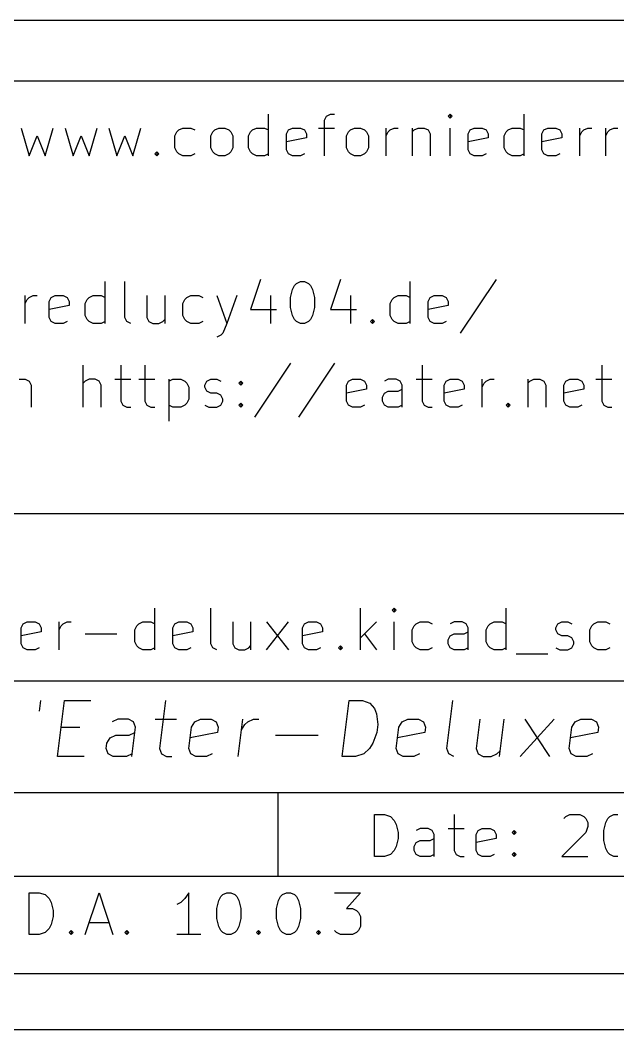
# Model space of a CAD drawing. Header units: millimetres. Extents: x 10 to 287, y -200 to -10.
# Drawn here: x 187.78 to 209.17, y -200.01 to -163.83 of the extents above; entities that cross this region are included whole.
import ezdxf

# ---------------------------------------------------------------- set-up
doc = ezdxf.new("R2010")
doc.units = ezdxf.units.MM
doc.layers.add('LIGHTBLUE', color=172, linetype='CONTINUOUS')
doc.layers.add('RED', color=14, linetype='CONTINUOUS')

msp = doc.modelspace()

# ---------------------------------------------------------------- linework, layer by layer
at = {"layer": 'LIGHTBLUE', "linetype": 'CONTINUOUS'}
msp.add_line((185.42, -163.83), (281.94, -163.83), dxfattribs=at)
at = {"layer": 'RED', "linetype": 'CONTINUOUS'}
for p, q in [((177.0022, -166.0072), (285.0022, -166.0072)), ((196.6719, -168.6933), (196.6719, -167.1933)), ((198.6718, -167.4076), (198.7432, -167.2647)), ((198.6718, -168.6933), (198.6718, -167.4076)), ((198.7432, -167.2647), (198.8861, -167.1933)), ((198.8861, -167.1933), (199.0289, -167.1933)), ((203.1717, -167.1933), (203.1003, -167.2647)), ((203.1003, -167.2647), (203.1717, -167.3361)), ((203.2431, -167.2647), (203.1717, -167.1933)), ((203.1717, -167.1933), (203.1717, -167.3361)), ((203.1717, -167.3361), (203.2431, -167.2647)), ((205.8146, -168.6933), (205.8146, -167.1933)), ((187.8148, -167.6933), (188.1006, -168.6933)), ((188.672, -168.6933), (188.9577, -167.6933)), ((189.3862, -167.6933), (189.672, -168.6933)), ((190.2434, -168.6933), (190.5291, -167.6933)), ((190.9576, -167.6933), (191.2434, -168.6933)), ((191.8148, -168.6933), (192.1005, -167.6933)), ((193.3148, -167.979), (193.3862, -167.8361)), ((193.3862, -167.8361), (193.4576, -167.7647)), ((193.4576, -167.7647), (193.6005, -167.6933)), ((193.6005, -167.6933), (193.8862, -167.6933)), ((193.8862, -167.6933), (194.0291, -167.7647)), ((194.6005, -167.979), (194.6719, -167.8361)), ((194.6719, -167.8361), (194.7433, -167.7647)), ((194.7433, -167.7647), (194.8862, -167.6933)), ((194.8862, -167.6933), (195.1005, -167.6933)), ((195.1005, -167.6933), (195.2433, -167.7647)), ((195.2433, -167.7647), (195.3148, -167.8361)), ((195.3148, -167.8361), (195.3862, -167.979)), ((195.9576, -167.979), (196.029, -167.8361)), ((196.029, -167.8361), (196.1004, -167.7647)), ((196.1004, -167.7647), (196.2433, -167.6933)), ((196.2433, -167.6933), (196.529, -167.6933)), ((196.529, -167.6933), (196.6719, -167.7647)), ((197.3147, -167.9076), (197.3861, -167.7647)), ((197.3861, -167.7647), (197.529, -167.6933)), ((197.529, -167.6933), (197.8147, -167.6933)), ((197.8147, -167.6933), (197.9575, -167.7647)), ((197.9575, -167.7647), (198.029, -167.9076)), ((198.4575, -167.6933), (199.0289, -167.6933)), ((199.4575, -167.979), (199.5289, -167.8361)), ((199.5289, -167.8361), (199.6003, -167.7647)), ((199.6003, -167.7647), (199.7432, -167.6933)), ((199.7432, -167.6933), (199.9575, -167.6933)), ((199.9575, -167.6933), (200.1003, -167.7647)), ((200.1003, -167.7647), (200.1718, -167.8361)), ((200.1718, -167.8361), (200.2432, -167.979)), ((200.886, -168.6933), (200.886, -167.6933)), ((200.886, -167.979), (200.9574, -167.8361)), ((200.9574, -167.8361), (201.0289, -167.7647)), ((201.0289, -167.7647), (201.1717, -167.6933)), ((201.1717, -167.6933), (201.3146, -167.6933)), ((201.8146, -167.6933), (201.8146, -168.6933)), ((201.8146, -167.8361), (201.886, -167.7647)), ((201.886, -167.7647), (202.0289, -167.6933)), ((202.0289, -167.6933), (202.2432, -167.6933)), ((202.2432, -167.6933), (202.386, -167.7647)), ((202.386, -167.7647), (202.4575, -167.9076)), ((203.1717, -168.6933), (203.1717, -167.6933)), ((203.8146, -167.9076), (203.886, -167.7647)), ((203.886, -167.7647), (204.0289, -167.6933)), ((204.0289, -167.6933), (204.3146, -167.6933)), ((204.3146, -167.6933), (204.4574, -167.7647)), ((204.4574, -167.7647), (204.5289, -167.9076)), ((205.1003, -167.979), (205.1717, -167.8361)), ((205.1717, -167.8361), (205.2431, -167.7647)), ((205.2431, -167.7647), (205.386, -167.6933)), ((205.386, -167.6933), (205.6717, -167.6933)), ((205.6717, -167.6933), (205.8146, -167.7647)), ((206.4574, -167.9076), (206.5288, -167.7647)), ((206.5288, -167.7647), (206.6717, -167.6933)), ((206.6717, -167.6933), (206.9574, -167.6933)), ((206.9574, -167.6933), (207.1002, -167.7647)), ((207.1002, -167.7647), (207.1717, -167.9076)), ((207.8145, -168.6933), (207.8145, -167.6933)), ((207.8145, -167.979), (207.8859, -167.8361)), ((207.8859, -167.8361), (207.9574, -167.7647)), ((207.9574, -167.7647), (208.1002, -167.6933)), ((208.1002, -167.6933), (208.2431, -167.6933)), ((208.7431, -168.6933), (208.7431, -167.6933)), ((208.7431, -167.979), (208.8145, -167.8361)), ((208.8145, -167.8361), (208.886, -167.7647)), ((208.886, -167.7647), (209.0288, -167.6933)), ((209.0288, -167.6933), (209.1717, -167.6933)), ((188.1006, -168.6933), (188.3863, -167.979)), ((188.3863, -167.979), (188.672, -168.6933)), ((189.672, -168.6933), (189.9577, -167.979)), ((189.9577, -167.979), (190.2434, -168.6933)), ((191.2434, -168.6933), (191.5291, -167.979)), ((191.5291, -167.979), (191.8148, -168.6933)), ((193.3148, -168.4076), (193.3148, -167.979)), ((194.6005, -168.4076), (194.6005, -167.979)), ((195.3862, -167.979), (195.3862, -168.4076)), ((195.9576, -168.4076), (195.9576, -167.979)), ((197.3147, -168.479), (197.3147, -167.9076)), ((198.029, -168.0504), (197.3147, -168.1933)), ((198.029, -167.9076), (198.029, -168.0504)), ((199.4575, -168.4076), (199.4575, -167.979)), ((200.2432, -167.979), (200.2432, -168.4076)), ((202.4575, -167.9076), (202.4575, -168.6933)), ((203.8146, -168.479), (203.8146, -167.9076)), ((204.5289, -168.0504), (203.8146, -168.1933)), ((204.5289, -167.9076), (204.5289, -168.0504)), ((205.1003, -168.4076), (205.1003, -167.979)), ((206.4574, -168.479), (206.4574, -167.9076)), ((207.1717, -168.0504), (206.4574, -168.1933)), ((207.1717, -167.9076), (207.1717, -168.0504)), ((192.6005, -168.6219), (192.6719, -168.5504)), ((192.6719, -168.5504), (192.7433, -168.6219)), ((192.6719, -168.5504), (192.6719, -168.6933)), ((193.3862, -168.5504), (193.3148, -168.4076)), ((193.4576, -168.6219), (193.3862, -168.5504)), ((194.6719, -168.5504), (194.6005, -168.4076)), ((194.7433, -168.6219), (194.6719, -168.5504)), ((195.3148, -168.5504), (195.2433, -168.6219)), ((195.3862, -168.4076), (195.3148, -168.5504)), ((196.029, -168.5504), (195.9576, -168.4076)), ((196.1004, -168.6219), (196.029, -168.5504)), ((197.3861, -168.6219), (197.3147, -168.479)), ((199.5289, -168.5504), (199.4575, -168.4076)), ((199.6003, -168.6219), (199.5289, -168.5504)), ((200.1718, -168.5504), (200.1003, -168.6219)), ((200.2432, -168.4076), (200.1718, -168.5504)), ((203.886, -168.6219), (203.8146, -168.479)), ((205.1717, -168.5504), (205.1003, -168.4076)), ((205.2431, -168.6219), (205.1717, -168.5504)), ((206.5288, -168.6219), (206.4574, -168.479)), ((192.6719, -168.6933), (192.6005, -168.6219)), ((192.7433, -168.6219), (192.6719, -168.6933)), ((193.6005, -168.6933), (193.4576, -168.6219)), ((193.8862, -168.6933), (193.6005, -168.6933)), ((194.0291, -168.6219), (193.8862, -168.6933)), ((194.8862, -168.6933), (194.7433, -168.6219)), ((195.1005, -168.6933), (194.8862, -168.6933)), ((195.2433, -168.6219), (195.1005, -168.6933)), ((196.2433, -168.6933), (196.1004, -168.6219)), ((196.529, -168.6933), (196.2433, -168.6933)), ((196.6719, -168.6219), (196.529, -168.6933)), ((197.529, -168.6933), (197.3861, -168.6219)), ((197.8147, -168.6933), (197.529, -168.6933)), ((197.9575, -168.6219), (197.8147, -168.6933)), ((199.7432, -168.6933), (199.6003, -168.6219)), ((199.9575, -168.6933), (199.7432, -168.6933)), ((200.1003, -168.6219), (199.9575, -168.6933)), ((204.0289, -168.6933), (203.886, -168.6219)), ((204.3146, -168.6933), (204.0289, -168.6933)), ((204.4574, -168.6219), (204.3146, -168.6933)), ((205.386, -168.6933), (205.2431, -168.6219)), ((205.6717, -168.6933), (205.386, -168.6933)), ((205.8146, -168.6219), (205.6717, -168.6933)), ((206.6717, -168.6933), (206.5288, -168.6219)), ((206.9574, -168.6933), (206.6717, -168.6933)), ((207.1002, -168.6219), (206.9574, -168.6933)), ((190.8149, -174.6933), (190.8149, -173.1933)), ((191.5291, -174.479), (191.5291, -173.1933)), ((196.3862, -173.1219), (196.0291, -174.1933)), ((197.6005, -173.3361), (197.672, -173.2647)), ((197.672, -173.2647), (197.8148, -173.1933)), ((197.8148, -173.1933), (197.9577, -173.1933)), ((197.9577, -173.1933), (198.1005, -173.2647)), ((198.1005, -173.2647), (198.172, -173.3361)), ((199.2434, -173.1219), (198.8863, -174.1933)), ((201.7435, -174.6933), (201.7435, -173.1933)), ((204.8148, -173.1219), (203.5291, -175.0504)), ((197.4577, -173.7647), (197.5291, -173.479)), ((197.5291, -173.479), (197.6005, -173.3361)), ((198.172, -173.3361), (198.2434, -173.479)), ((198.2434, -173.479), (198.3148, -173.7647)), ((187.9577, -174.6933), (187.9577, -173.6933)), ((187.9577, -173.979), (188.0291, -173.8361)), ((188.0291, -173.8361), (188.1006, -173.7647)), ((188.1006, -173.7647), (188.2434, -173.6933)), ((188.2434, -173.6933), (188.3863, -173.6933)), ((188.8149, -173.9076), (188.8863, -173.7647)), ((188.8149, -174.479), (188.8149, -173.9076)), ((188.8863, -173.7647), (189.0292, -173.6933)), ((189.0292, -173.6933), (189.3149, -173.6933)), ((189.3149, -173.6933), (189.4577, -173.7647)), ((189.4577, -173.7647), (189.5292, -173.9076)), ((189.5292, -173.9076), (189.5292, -174.0504)), ((190.1006, -173.979), (190.172, -173.8361)), ((190.1006, -174.4076), (190.1006, -173.979)), ((190.172, -173.8361), (190.2434, -173.7647)), ((190.2434, -173.7647), (190.3863, -173.6933)), ((190.3863, -173.6933), (190.672, -173.6933)), ((190.672, -173.6933), (190.8149, -173.7647)), ((192.3148, -173.6933), (192.3148, -174.479)), ((192.9577, -173.6933), (192.9577, -174.6933)), ((193.6005, -173.979), (193.6719, -173.8361)), ((193.6005, -174.4076), (193.6005, -173.979)), ((193.6719, -173.8361), (193.7433, -173.7647)), ((193.7433, -173.7647), (193.8862, -173.6933)), ((193.8862, -173.6933), (194.1719, -173.6933)), ((194.1719, -173.6933), (194.3148, -173.7647)), ((194.8147, -173.6933), (195.1719, -174.6933)), ((195.529, -173.6933), (195.1719, -174.6933)), ((196.7434, -173.6933), (196.7434, -174.6933)), ((197.4577, -174.1219), (197.4577, -173.7647)), ((198.3148, -173.7647), (198.3148, -174.1219)), ((199.6006, -173.6933), (199.6006, -174.6933)), ((201.0292, -173.979), (201.1006, -173.8361)), ((201.0292, -174.4076), (201.0292, -173.979)), ((201.1006, -173.8361), (201.172, -173.7647)), ((201.172, -173.7647), (201.3149, -173.6933)), ((201.3149, -173.6933), (201.6006, -173.6933)), ((201.6006, -173.6933), (201.7435, -173.7647)), ((202.3863, -173.9076), (202.4577, -173.7647)), ((202.3863, -174.479), (202.3863, -173.9076)), ((202.4577, -173.7647), (202.6006, -173.6933)), ((202.6006, -173.6933), (202.8863, -173.6933)), ((202.8863, -173.6933), (203.0291, -173.7647)), ((203.0291, -173.7647), (203.1006, -173.9076)), ((203.1006, -173.9076), (203.1006, -174.0504)), ((189.5292, -174.0504), (188.8149, -174.1933)), ((196.0291, -174.1933), (196.9576, -174.1933)), ((197.5291, -174.4076), (197.4577, -174.1219)), ((198.3148, -174.1219), (198.2434, -174.4076)), ((198.8863, -174.1933), (199.8148, -174.1933)), ((203.1006, -174.0504), (202.3863, -174.1933)), ((188.8863, -174.6219), (188.8149, -174.479)), ((189.0292, -174.6933), (188.8863, -174.6219)), ((189.3149, -174.6933), (189.0292, -174.6933)), ((189.4577, -174.6219), (189.3149, -174.6933)), ((190.172, -174.5504), (190.1006, -174.4076)), ((190.2434, -174.6219), (190.172, -174.5504)), ((190.3863, -174.6933), (190.2434, -174.6219)), ((190.672, -174.6933), (190.3863, -174.6933)), ((190.8149, -174.6219), (190.672, -174.6933)), ((191.6005, -174.6219), (191.5291, -174.479)), ((191.7434, -174.6933), (191.6005, -174.6219)), ((192.3148, -174.479), (192.3862, -174.6219)), ((192.3862, -174.6219), (192.5291, -174.6933)), ((192.5291, -174.6933), (192.7434, -174.6933)), ((192.7434, -174.6933), (192.8862, -174.6219)), ((192.8862, -174.6219), (192.9577, -174.5504)), ((193.6719, -174.5504), (193.6005, -174.4076)), ((193.7433, -174.6219), (193.6719, -174.5504)), ((193.8862, -174.6933), (193.7433, -174.6219)), ((194.1719, -174.6933), (193.8862, -174.6933)), ((194.3148, -174.6219), (194.1719, -174.6933)), ((195.1719, -174.6933), (195.029, -175.0504)), ((197.6005, -174.5504), (197.5291, -174.4076)), ((197.672, -174.6219), (197.6005, -174.5504)), ((197.8148, -174.6933), (197.672, -174.6219)), ((197.9577, -174.6933), (197.8148, -174.6933)), ((198.1005, -174.6219), (197.9577, -174.6933)), ((198.172, -174.5504), (198.1005, -174.6219)), ((198.2434, -174.4076), (198.172, -174.5504)), ((200.3149, -174.6219), (200.3863, -174.5504)), ((200.3863, -174.6933), (200.3149, -174.6219)), ((200.3863, -174.5504), (200.4577, -174.6219)), ((200.3863, -174.5504), (200.3863, -174.6933)), ((200.4577, -174.6219), (200.3863, -174.6933)), ((201.1006, -174.5504), (201.0292, -174.4076)), ((201.172, -174.6219), (201.1006, -174.5504)), ((201.3149, -174.6933), (201.172, -174.6219)), ((201.6006, -174.6933), (201.3149, -174.6933)), ((201.7435, -174.6219), (201.6006, -174.6933)), ((202.4577, -174.6219), (202.3863, -174.479)), ((202.6006, -174.6933), (202.4577, -174.6219)), ((202.8863, -174.6933), (202.6006, -174.6933)), ((203.0291, -174.6219), (202.8863, -174.6933)), ((195.029, -175.0504), (194.9576, -175.1219)), ((194.9576, -175.1219), (194.8147, -175.1933)), ((197.4576, -176.1219), (196.1719, -178.0504)), ((199.029, -176.1219), (197.7433, -178.0504)), ((190.0292, -177.6933), (190.0292, -176.1933)), ((191.3863, -176.1933), (191.3863, -177.479)), ((192.2434, -176.1933), (192.2434, -177.479)), ((202.1718, -176.1933), (202.1718, -177.479)), ((208.6003, -176.1933), (208.6003, -177.479)), ((187.7435, -176.6933), (187.9578, -176.6933)), ((187.9578, -176.6933), (188.1006, -176.7647)), ((188.1006, -176.7647), (188.1721, -176.9076)), ((190.1006, -176.7647), (190.0292, -176.8361)), ((190.2435, -176.6933), (190.1006, -176.7647)), ((190.4578, -176.6933), (190.2435, -176.6933)), ((190.6006, -176.7647), (190.4578, -176.6933)), ((190.6721, -176.9076), (190.6006, -176.7647)), ((191.172, -176.6933), (191.7434, -176.6933)), ((192.0291, -176.6933), (192.6005, -176.6933)), ((193.1005, -176.6933), (193.1005, -178.1933)), ((193.1005, -176.7647), (193.2434, -176.6933)), ((193.2434, -176.6933), (193.5291, -176.6933)), ((193.5291, -176.6933), (193.6719, -176.7647)), ((193.6719, -176.7647), (193.7434, -176.8361)), ((193.7434, -176.8361), (193.8148, -176.979)), ((194.3862, -176.9076), (194.4576, -176.7647)), ((194.4576, -176.7647), (194.6005, -176.6933)), ((194.6005, -176.6933), (194.8147, -176.6933)), ((194.8147, -176.6933), (194.9576, -176.7647)), ((195.6005, -176.8361), (195.6719, -176.7647)), ((195.6719, -176.9076), (195.6005, -176.8361)), ((195.6719, -176.7647), (195.7433, -176.8361)), ((195.6719, -176.7647), (195.6719, -176.9076)), ((195.7433, -176.8361), (195.6719, -176.9076)), ((199.4576, -176.9076), (199.529, -176.7647)), ((199.529, -176.7647), (199.6719, -176.6933)), ((199.6719, -176.6933), (199.9576, -176.6933)), ((199.9576, -176.6933), (200.1004, -176.7647)), ((200.1004, -176.7647), (200.1719, -176.9076)), ((200.9576, -176.6933), (200.8147, -176.7647)), ((201.2433, -176.6933), (200.9576, -176.6933)), ((201.3861, -176.7647), (201.2433, -176.6933)), ((201.4576, -176.9076), (201.3861, -176.7647)), ((201.9575, -176.6933), (202.5289, -176.6933)), ((202.9575, -176.9076), (203.0289, -176.7647)), ((203.0289, -176.7647), (203.1718, -176.6933)), ((203.1718, -176.6933), (203.4575, -176.6933)), ((203.4575, -176.6933), (203.6003, -176.7647)), ((203.6003, -176.7647), (203.6718, -176.9076)), ((204.3146, -177.6933), (204.3146, -176.6933)), ((204.3146, -176.979), (204.386, -176.8361)), ((204.386, -176.8361), (204.4575, -176.7647)), ((204.4575, -176.7647), (204.6003, -176.6933)), ((204.6003, -176.6933), (204.7432, -176.6933)), ((205.9575, -176.6933), (205.9575, -177.6933)), ((205.9575, -176.8361), (206.0289, -176.7647)), ((206.0289, -176.7647), (206.1718, -176.6933)), ((206.1718, -176.6933), (206.3861, -176.6933)), ((206.3861, -176.6933), (206.5289, -176.7647)), ((206.5289, -176.7647), (206.6004, -176.9076)), ((207.2432, -176.9076), (207.3146, -176.7647)), ((207.3146, -176.7647), (207.4575, -176.6933)), ((207.4575, -176.6933), (207.7432, -176.6933)), ((207.7432, -176.6933), (207.886, -176.7647)), ((207.886, -176.7647), (207.9575, -176.9076)), ((208.386, -176.6933), (208.9574, -176.6933)), ((188.1721, -176.9076), (188.1721, -177.6933)), ((190.6721, -177.6933), (190.6721, -176.9076)), ((193.8148, -176.979), (193.8148, -177.4076)), ((194.3862, -176.979), (194.3862, -176.9076)), ((194.4576, -177.1219), (194.3862, -176.979)), ((194.6005, -177.1933), (194.4576, -177.1219)), ((194.8147, -177.1933), (194.6005, -177.1933)), ((194.9576, -177.2647), (194.8147, -177.1933)), ((195.029, -177.4076), (194.9576, -177.2647)), ((199.4576, -177.479), (199.4576, -176.9076)), ((200.1719, -177.0504), (199.4576, -177.1933)), ((200.1719, -176.9076), (200.1719, -177.0504)), ((200.7433, -177.3361), (200.8147, -177.1933)), ((200.8147, -177.1933), (200.9576, -177.1219)), ((200.9576, -177.1219), (201.3147, -177.1219)), ((201.3147, -177.1219), (201.4576, -177.0504)), ((201.4576, -177.6933), (201.4576, -176.9076)), ((202.9575, -177.479), (202.9575, -176.9076)), ((203.6718, -177.0504), (202.9575, -177.1933)), ((203.6718, -176.9076), (203.6718, -177.0504)), ((206.6004, -176.9076), (206.6004, -177.6933)), ((207.2432, -177.479), (207.2432, -176.9076)), ((207.9575, -177.0504), (207.2432, -177.1933)), ((207.9575, -176.9076), (207.9575, -177.0504)), ((191.3863, -177.479), (191.4577, -177.6219)), ((191.4577, -177.6219), (191.6006, -177.6933)), ((192.2434, -177.479), (192.3148, -177.6219)), ((192.3148, -177.6219), (192.4577, -177.6933)), ((193.2434, -177.6933), (193.1005, -177.6219)), ((193.6719, -177.6219), (193.5291, -177.6933)), ((193.7434, -177.5504), (193.6719, -177.6219)), ((193.8148, -177.4076), (193.7434, -177.5504)), ((194.3862, -177.6219), (194.529, -177.6933)), ((194.8147, -177.6933), (194.9576, -177.6219)), ((194.9576, -177.6219), (195.029, -177.479)), ((195.029, -177.479), (195.029, -177.4076)), ((195.6005, -177.6219), (195.6719, -177.5504)), ((195.6719, -177.6933), (195.6005, -177.6219)), ((195.6719, -177.5504), (195.7433, -177.6219)), ((195.6719, -177.5504), (195.6719, -177.6933)), ((195.7433, -177.6219), (195.6719, -177.6933)), ((199.529, -177.6219), (199.4576, -177.479)), ((199.6719, -177.6933), (199.529, -177.6219)), ((200.1004, -177.6219), (199.9576, -177.6933)), ((200.7433, -177.479), (200.7433, -177.3361)), ((200.8147, -177.6219), (200.7433, -177.479)), ((200.9576, -177.6933), (200.8147, -177.6219)), ((201.4576, -177.6219), (201.3147, -177.6933)), ((202.1718, -177.479), (202.2432, -177.6219)), ((202.2432, -177.6219), (202.3861, -177.6933)), ((203.0289, -177.6219), (202.9575, -177.479)), ((203.1718, -177.6933), (203.0289, -177.6219)), ((203.6003, -177.6219), (203.4575, -177.6933)), ((205.1718, -177.6219), (205.2432, -177.5504)), ((205.2432, -177.6933), (205.1718, -177.6219)), ((205.2432, -177.5504), (205.3146, -177.6219)), ((205.2432, -177.5504), (205.2432, -177.6933)), ((205.3146, -177.6219), (205.2432, -177.6933)), ((207.3146, -177.6219), (207.2432, -177.479)), ((207.4575, -177.6933), (207.3146, -177.6219)), ((207.886, -177.6219), (207.7432, -177.6933)), ((208.6003, -177.479), (208.6717, -177.6219)), ((208.6717, -177.6219), (208.8146, -177.6933)), ((191.6006, -177.6933), (191.7434, -177.6933)), ((192.4577, -177.6933), (192.6005, -177.6933)), ((193.5291, -177.6933), (193.2434, -177.6933)), ((194.529, -177.6933), (194.8147, -177.6933)), ((199.9576, -177.6933), (199.6719, -177.6933)), ((201.3147, -177.6933), (200.9576, -177.6933)), ((202.3861, -177.6933), (202.5289, -177.6933)), ((203.4575, -177.6933), (203.1718, -177.6933)), ((207.7432, -177.6933), (207.4575, -177.6933)), ((208.8146, -177.6933), (208.9574, -177.6933)), ((177.0022, -181.5072), (285.0022, -181.5072)), ((192.6007, -186.3933), (192.6007, -184.8933)), ((194.6006, -186.179), (194.6006, -184.8933)), ((199.9577, -186.3933), (199.9577, -184.8933)), ((201.172, -184.8933), (201.1006, -184.9647)), ((201.1006, -184.9647), (201.172, -185.0361)), ((201.2434, -184.9647), (201.172, -184.8933)), ((201.172, -184.8933), (201.172, -185.0361)), ((201.172, -185.0361), (201.2434, -184.9647)), ((205.172, -186.3933), (205.172, -184.8933)), ((187.815, -185.6076), (187.8864, -185.4647)), ((187.8864, -185.4647), (188.0293, -185.3933)), ((188.0293, -185.3933), (188.315, -185.3933)), ((188.315, -185.3933), (188.4578, -185.4647)), ((188.4578, -185.4647), (188.5293, -185.6076)), ((189.1721, -186.3933), (189.1721, -185.3933)), ((189.1721, -185.679), (189.2435, -185.5361)), ((189.2435, -185.5361), (189.315, -185.4647)), ((189.315, -185.4647), (189.4578, -185.3933)), ((189.4578, -185.3933), (189.6007, -185.3933)), ((191.8864, -185.679), (191.9578, -185.5361)), ((191.9578, -185.5361), (192.0292, -185.4647)), ((192.0292, -185.4647), (192.1721, -185.3933)), ((192.1721, -185.3933), (192.4578, -185.3933)), ((192.4578, -185.3933), (192.6007, -185.4647)), ((193.2435, -185.6076), (193.3149, -185.4647)), ((193.3149, -185.4647), (193.4578, -185.3933)), ((193.4578, -185.3933), (193.7435, -185.3933)), ((193.7435, -185.3933), (193.8863, -185.4647)), ((193.8863, -185.4647), (193.9578, -185.6076)), ((195.3863, -185.3933), (195.3863, -186.179)), ((196.0292, -185.3933), (196.0292, -186.3933)), ((196.6005, -186.3933), (197.3863, -185.3933)), ((196.6005, -185.3933), (197.3863, -186.3933)), ((197.8863, -185.6076), (197.9577, -185.4647)), ((197.9577, -185.4647), (198.1006, -185.3933)), ((198.1006, -185.3933), (198.3863, -185.3933)), ((198.3863, -185.3933), (198.5291, -185.4647)), ((198.5291, -185.4647), (198.6006, -185.6076)), ((200.5291, -185.3933), (199.9577, -185.9647)), ((201.172, -186.3933), (201.172, -185.3933)), ((201.8149, -185.679), (201.8863, -185.5361)), ((201.8863, -185.5361), (201.9577, -185.4647)), ((201.9577, -185.4647), (202.1006, -185.3933)), ((202.1006, -185.3933), (202.3863, -185.3933)), ((202.3863, -185.3933), (202.5292, -185.4647)), ((203.3149, -185.3933), (203.172, -185.4647)), ((203.6006, -185.3933), (203.3149, -185.3933)), ((203.7434, -185.4647), (203.6006, -185.3933)), ((203.8149, -185.6076), (203.7434, -185.4647)), ((204.4577, -185.679), (204.5291, -185.5361)), ((204.5291, -185.5361), (204.6005, -185.4647)), ((204.6005, -185.4647), (204.7434, -185.3933)), ((204.7434, -185.3933), (205.0291, -185.3933)), ((205.0291, -185.3933), (205.172, -185.4647)), ((206.9577, -185.6076), (207.0291, -185.4647)), ((207.0291, -185.4647), (207.172, -185.3933)), ((207.172, -185.3933), (207.3862, -185.3933)), ((207.3862, -185.3933), (207.5291, -185.4647)), ((208.172, -185.679), (208.2434, -185.5361)), ((208.2434, -185.5361), (208.3148, -185.4647)), ((208.3148, -185.4647), (208.4577, -185.3933)), ((208.4577, -185.3933), (208.7434, -185.3933)), ((208.7434, -185.3933), (208.8863, -185.4647)), ((187.815, -186.179), (187.815, -185.6076)), ((188.5293, -185.7504), (187.815, -185.8933)), ((188.5293, -185.6076), (188.5293, -185.7504)), ((190.1007, -185.8219), (191.2436, -185.8219)), ((191.8864, -186.1076), (191.8864, -185.679)), ((193.2435, -186.179), (193.2435, -185.6076)), ((193.9578, -185.7504), (193.2435, -185.8933)), ((193.9578, -185.6076), (193.9578, -185.7504)), ((197.8863, -186.179), (197.8863, -185.6076)), ((198.6006, -185.7504), (197.8863, -185.8933)), ((198.6006, -185.6076), (198.6006, -185.7504)), ((200.1006, -185.8219), (200.5291, -186.3933)), ((201.8149, -186.1076), (201.8149, -185.679)), ((203.1006, -186.0361), (203.172, -185.8933)), ((203.172, -185.8933), (203.3149, -185.8219)), ((203.3149, -185.8219), (203.672, -185.8219)), ((203.672, -185.8219), (203.8149, -185.7504)), ((203.8149, -186.3933), (203.8149, -185.6076)), ((204.4577, -186.1076), (204.4577, -185.679)), ((206.9577, -185.679), (206.9577, -185.6076)), ((207.0291, -185.8219), (206.9577, -185.679)), ((207.172, -185.8933), (207.0291, -185.8219)), ((207.3862, -185.8933), (207.172, -185.8933)), ((207.5291, -185.9647), (207.3862, -185.8933)), ((208.172, -186.1076), (208.172, -185.679)), ((187.8864, -186.3219), (187.815, -186.179)), ((191.9578, -186.2504), (191.8864, -186.1076)), ((192.0292, -186.3219), (191.9578, -186.2504)), ((193.3149, -186.3219), (193.2435, -186.179)), ((194.672, -186.3219), (194.6006, -186.179)), ((195.3863, -186.179), (195.4577, -186.3219)), ((195.9577, -186.3219), (196.0292, -186.2504)), ((197.9577, -186.3219), (197.8863, -186.179)), ((199.172, -186.3219), (199.2434, -186.2504)), ((199.2434, -186.2504), (199.3148, -186.3219)), ((199.2434, -186.2504), (199.2434, -186.3933)), ((201.8863, -186.2504), (201.8149, -186.1076)), ((201.9577, -186.3219), (201.8863, -186.2504)), ((203.1006, -186.179), (203.1006, -186.0361)), ((203.172, -186.3219), (203.1006, -186.179)), ((204.5291, -186.2504), (204.4577, -186.1076)), ((204.6005, -186.3219), (204.5291, -186.2504)), ((207.6005, -186.1076), (207.5291, -185.9647)), ((207.5291, -186.3219), (207.6005, -186.179)), ((207.6005, -186.179), (207.6005, -186.1076)), ((208.2434, -186.2504), (208.172, -186.1076)), ((208.3148, -186.3219), (208.2434, -186.2504)), ((188.0293, -186.3933), (187.8864, -186.3219)), ((188.315, -186.3933), (188.0293, -186.3933)), ((188.4578, -186.3219), (188.315, -186.3933)), ((192.1721, -186.3933), (192.0292, -186.3219)), ((192.4578, -186.3933), (192.1721, -186.3933)), ((192.6007, -186.3219), (192.4578, -186.3933)), ((193.4578, -186.3933), (193.3149, -186.3219)), ((193.7435, -186.3933), (193.4578, -186.3933)), ((193.8863, -186.3219), (193.7435, -186.3933)), ((194.8149, -186.3933), (194.672, -186.3219)), ((195.4577, -186.3219), (195.6006, -186.3933)), ((195.6006, -186.3933), (195.8149, -186.3933)), ((195.8149, -186.3933), (195.9577, -186.3219)), ((198.1006, -186.3933), (197.9577, -186.3219)), ((198.3863, -186.3933), (198.1006, -186.3933)), ((198.5291, -186.3219), (198.3863, -186.3933)), ((199.2434, -186.3933), (199.172, -186.3219)), ((199.3148, -186.3219), (199.2434, -186.3933)), ((202.1006, -186.3933), (201.9577, -186.3219)), ((202.3863, -186.3933), (202.1006, -186.3933)), ((202.5292, -186.3219), (202.3863, -186.3933)), ((203.3149, -186.3933), (203.172, -186.3219)), ((203.672, -186.3933), (203.3149, -186.3933)), ((203.8149, -186.3219), (203.672, -186.3933)), ((204.7434, -186.3933), (204.6005, -186.3219)), ((205.0291, -186.3933), (204.7434, -186.3933)), ((205.172, -186.3219), (205.0291, -186.3933)), ((205.5291, -186.5361), (206.6719, -186.5361)), ((206.9577, -186.3219), (207.1005, -186.3933)), ((207.1005, -186.3933), (207.3862, -186.3933)), ((207.3862, -186.3933), (207.5291, -186.3219)), ((208.4577, -186.3933), (208.3148, -186.3219)), ((208.7434, -186.3933), (208.4577, -186.3933)), ((208.8863, -186.3219), (208.7434, -186.3933)), ((177.0022, -187.5072), (285.0022, -187.5072)), ((188.5034, -188.2116), (188.4558, -188.5925)), ((189.1105, -190.2116), (189.3605, -188.2116)), ((189.3605, -188.2116), (190.3129, -188.2116)), ((192.9795, -188.2116), (192.7653, -189.9259)), ((199.301, -190.2116), (199.551, -188.2116)), ((199.551, -188.2116), (200.0272, -188.2116)), ((200.0272, -188.2116), (200.301, -188.3068)), ((200.301, -188.3068), (200.4677, -188.4973)), ((203.0511, -189.9259), (203.2653, -188.2116)), ((200.4677, -188.4973), (200.5391, -188.6878)), ((200.5391, -188.6878), (200.5868, -189.0687)), ((189.2415, -189.164), (189.9082, -189.164)), ((191.2772, -188.8783), (191.0748, -188.9735)), ((191.6581, -188.8783), (191.2772, -188.8783)), ((191.8367, -188.9735), (191.6581, -188.8783)), ((191.7772, -190.2116), (191.9081, -189.164)), ((191.9081, -189.164), (191.8367, -188.9735)), ((192.6105, -188.8783), (193.3724, -188.8783)), ((193.8129, -189.9259), (193.9082, -189.164)), ((193.9082, -189.164), (194.0272, -188.9735)), ((194.0272, -188.9735), (194.2296, -188.8783)), ((194.2296, -188.8783), (194.6105, -188.8783)), ((194.6105, -188.8783), (194.7891, -188.9735)), ((194.7891, -188.9735), (194.8605, -189.164)), ((194.8605, -189.164), (194.8367, -189.3544)), ((195.5867, -190.2116), (195.7534, -188.8783)), ((195.7058, -189.2592), (195.8248, -189.0687)), ((195.8248, -189.0687), (195.932, -188.9735)), ((195.932, -188.9735), (196.1344, -188.8783)), ((196.1344, -188.8783), (196.3248, -188.8783)), ((200.5868, -189.0687), (200.551, -189.3544)), ((201.2415, -189.9259), (201.3368, -189.164)), ((201.3368, -189.164), (201.4558, -188.9735)), ((201.4558, -188.9735), (201.6582, -188.8783)), ((201.6582, -188.8783), (202.0391, -188.8783)), ((202.0391, -188.8783), (202.2177, -188.9735)), ((202.2177, -188.9735), (202.2891, -189.164)), ((202.2891, -189.164), (202.2653, -189.3544)), ((204.2296, -188.8783), (204.0987, -189.9259)), ((205.0867, -188.8783), (204.9201, -190.2116)), ((205.682, -190.2116), (206.8962, -188.8783)), ((205.8486, -188.8783), (206.7296, -190.2116)), ((207.4319, -189.9259), (207.5272, -189.164)), ((207.5272, -189.164), (207.6462, -188.9735)), ((207.6462, -188.9735), (207.8486, -188.8783)), ((207.8486, -188.8783), (208.2295, -188.8783)), ((208.2295, -188.8783), (208.4081, -188.9735)), ((208.4081, -188.9735), (208.4795, -189.164)), ((208.4795, -189.164), (208.4557, -189.3544)), ((190.8843, -189.7354), (191.0034, -189.5449)), ((191.0034, -189.5449), (191.2058, -189.4497)), ((191.2058, -189.4497), (191.6819, -189.4497)), ((191.6819, -189.4497), (191.8843, -189.3544)), ((194.8367, -189.3544), (193.8605, -189.5449)), ((196.9201, -189.4497), (198.4439, -189.4497)), ((200.551, -189.3544), (200.4082, -189.7354)), ((202.2653, -189.3544), (201.2891, -189.5449)), ((208.4557, -189.3544), (207.4795, -189.5449)), ((190.8605, -189.9259), (190.8843, -189.7354)), ((190.9319, -190.1164), (190.8605, -189.9259)), ((192.7653, -189.9259), (192.8367, -190.1164)), ((193.8843, -190.1164), (193.8129, -189.9259)), ((200.2891, -189.9259), (200.0748, -190.1164)), ((200.4082, -189.7354), (200.2891, -189.9259)), ((201.3129, -190.1164), (201.2415, -189.9259)), ((203.1225, -190.1164), (203.0511, -189.9259)), ((204.0987, -189.9259), (204.1701, -190.1164)), ((207.5033, -190.1164), (207.4319, -189.9259)), ((190.0629, -190.2116), (189.1105, -190.2116)), ((191.1105, -190.2116), (190.9319, -190.1164)), ((191.5867, -190.2116), (191.1105, -190.2116)), ((191.7891, -190.1164), (191.5867, -190.2116)), ((192.8367, -190.1164), (193.0153, -190.2116)), ((193.0153, -190.2116), (193.2057, -190.2116)), ((194.0629, -190.2116), (193.8843, -190.1164)), ((194.4439, -190.2116), (194.0629, -190.2116)), ((194.6462, -190.1164), (194.4439, -190.2116)), ((199.7772, -190.2116), (199.301, -190.2116)), ((200.0748, -190.1164), (199.7772, -190.2116)), ((201.4915, -190.2116), (201.3129, -190.1164)), ((201.8725, -190.2116), (201.4915, -190.2116)), ((202.0748, -190.1164), (201.8725, -190.2116)), ((203.3011, -190.2116), (203.1225, -190.1164)), ((204.1701, -190.1164), (204.3487, -190.2116)), ((204.3487, -190.2116), (204.6344, -190.2116)), ((204.6344, -190.2116), (204.8367, -190.1164)), ((204.8367, -190.1164), (204.9439, -190.0211)), ((207.6819, -190.2116), (207.5033, -190.1164)), ((208.0629, -190.2116), (207.6819, -190.2116)), ((208.2652, -190.1164), (208.0629, -190.2116)), ((177.0022, -191.5072), (285.0022, -191.5072)), ((197.0022, -191.5072), (197.0022, -194.5072)), ((200.4579, -193.7933), (200.4579, -192.2933)), ((200.4579, -192.2933), (200.815, -192.2933)), ((200.815, -192.2933), (201.0293, -192.3647)), ((201.0293, -192.3647), (201.1722, -192.5076)), ((203.315, -192.2933), (203.315, -193.579)), ((207.2436, -192.4361), (207.315, -192.3647)), ((207.315, -192.3647), (207.4579, -192.2933)), ((207.4579, -192.2933), (207.815, -192.2933)), ((207.815, -192.2933), (207.9579, -192.3647)), ((207.9579, -192.3647), (208.0293, -192.4361)), ((208.0293, -192.4361), (208.1007, -192.579)), ((208.7436, -192.579), (208.815, -192.4361)), ((208.815, -192.4361), (208.8865, -192.3647)), ((208.8865, -192.3647), (209.0293, -192.2933)), ((209.0293, -192.2933), (209.1722, -192.2933)), ((201.1722, -192.5076), (201.2436, -192.6504)), ((201.2436, -192.6504), (201.315, -192.9361)), ((202.1008, -192.7933), (201.9579, -192.8647)), ((202.3865, -192.7933), (202.1008, -192.7933)), ((202.5293, -192.8647), (202.3865, -192.7933)), ((203.1007, -192.7933), (203.6721, -192.7933)), ((204.1721, -192.8647), (204.315, -192.7933)), ((204.315, -192.7933), (204.6007, -192.7933)), ((204.6007, -192.7933), (204.7435, -192.8647)), ((208.1007, -192.7219), (208.0293, -192.9361)), ((208.1007, -192.579), (208.1007, -192.7219)), ((208.6722, -192.8647), (208.7436, -192.579)), ((201.315, -193.1504), (201.2436, -193.4361)), ((201.315, -192.9361), (201.315, -193.1504)), ((202.4579, -193.2219), (202.6008, -193.1504)), ((202.6008, -193.0076), (202.5293, -192.8647)), ((202.6008, -193.7933), (202.6008, -193.0076)), ((204.1007, -193.0076), (204.1721, -192.8647)), ((204.1007, -193.579), (204.1007, -193.0076)), ((204.815, -193.1504), (204.1007, -193.2933)), ((204.7435, -192.8647), (204.815, -193.0076)), ((204.815, -193.0076), (204.815, -193.1504)), ((205.3864, -192.9361), (205.4578, -192.8647)), ((205.4578, -193.0076), (205.3864, -192.9361)), ((205.4578, -192.8647), (205.5292, -192.9361)), ((205.4578, -192.8647), (205.4578, -193.0076)), ((205.5292, -192.9361), (205.4578, -193.0076)), ((208.0293, -192.9361), (207.1721, -193.7933)), ((208.6722, -193.2219), (208.6722, -192.8647)), ((201.2436, -193.4361), (201.1722, -193.579)), ((201.8865, -193.4361), (201.9579, -193.2933)), ((201.8865, -193.579), (201.8865, -193.4361)), ((201.9579, -193.2933), (202.1008, -193.2219)), ((202.1008, -193.2219), (202.4579, -193.2219)), ((208.7436, -193.5076), (208.6722, -193.2219)), ((208.815, -193.6504), (208.7436, -193.5076)), ((200.815, -193.7933), (200.4579, -193.7933)), ((201.0293, -193.7219), (200.815, -193.7933)), ((201.1722, -193.579), (201.0293, -193.7219)), ((201.9579, -193.7219), (201.8865, -193.579)), ((202.1008, -193.7933), (201.9579, -193.7219)), ((202.4579, -193.7933), (202.1008, -193.7933)), ((202.6008, -193.7219), (202.4579, -193.7933)), ((203.315, -193.579), (203.3864, -193.7219)), ((203.3864, -193.7219), (203.5293, -193.7933)), ((203.5293, -193.7933), (203.6721, -193.7933)), ((204.1721, -193.7219), (204.1007, -193.579)), ((204.315, -193.7933), (204.1721, -193.7219)), ((204.6007, -193.7933), (204.315, -193.7933)), ((204.7435, -193.7219), (204.6007, -193.7933)), ((205.3864, -193.7219), (205.4578, -193.6504)), ((205.4578, -193.7933), (205.3864, -193.7219)), ((205.4578, -193.6504), (205.5292, -193.7219)), ((205.4578, -193.6504), (205.4578, -193.7933)), ((205.5292, -193.7219), (205.4578, -193.7933)), ((207.1721, -193.7933), (208.1007, -193.7933)), ((208.8865, -193.7219), (208.815, -193.6504)), ((209.0293, -193.7933), (208.8865, -193.7219)), ((209.1722, -193.7933), (209.0293, -193.7933)), ((177.0022, -194.5072), (285.0022, -194.5072)), ((188.1007, -196.5933), (188.1007, -195.0933)), ((188.1007, -195.0933), (188.4578, -195.0933)), ((188.4578, -195.0933), (188.6721, -195.1647)), ((188.6721, -195.1647), (188.815, -195.3076)), ((188.815, -195.3076), (188.8864, -195.4504)), ((190.1007, -196.5933), (190.6007, -195.0933)), ((190.6007, -195.0933), (191.1007, -196.5933)), ((193.6722, -195.3076), (193.5293, -195.4504)), ((193.815, -195.0933), (193.6722, -195.3076)), ((193.815, -196.5933), (193.815, -195.0933)), ((194.8865, -195.379), (194.9579, -195.2361)), ((194.9579, -195.2361), (195.0294, -195.1647)), ((195.0294, -195.1647), (195.1722, -195.0933)), ((195.1722, -195.0933), (195.3151, -195.0933)), ((195.3151, -195.0933), (195.4579, -195.1647)), ((195.4579, -195.1647), (195.5294, -195.2361)), ((195.5294, -195.2361), (195.6008, -195.379)), ((197.0294, -195.379), (197.1008, -195.2361)), ((197.1008, -195.2361), (197.1723, -195.1647)), ((197.1723, -195.1647), (197.3151, -195.0933)), ((197.3151, -195.0933), (197.458, -195.0933)), ((197.458, -195.0933), (197.6008, -195.1647)), ((197.6008, -195.1647), (197.6723, -195.2361)), ((197.6723, -195.2361), (197.7437, -195.379)), ((199.0294, -195.0933), (199.958, -195.0933)), ((199.958, -195.0933), (199.458, -195.6647)), ((188.8864, -195.4504), (188.9578, -195.7361)), ((193.5293, -195.4504), (193.3865, -195.5219)), ((194.8151, -195.6647), (194.8865, -195.379)), ((194.8151, -196.0219), (194.8151, -195.6647)), ((195.6008, -195.379), (195.6722, -195.6647)), ((195.6722, -195.6647), (195.6722, -196.0219)), ((196.958, -195.6647), (197.0294, -195.379)), ((196.958, -196.0219), (196.958, -195.6647)), ((197.7437, -195.379), (197.8151, -195.6647)), ((197.8151, -195.6647), (197.8151, -196.0219)), ((199.458, -195.6647), (199.6723, -195.6647)), ((199.6723, -195.6647), (199.8152, -195.7361)), ((188.9578, -195.9504), (188.8864, -196.2361)), ((188.9578, -195.7361), (188.9578, -195.9504)), ((194.8865, -196.3076), (194.8151, -196.0219)), ((195.6722, -196.0219), (195.6008, -196.3076)), ((197.0294, -196.3076), (196.958, -196.0219)), ((197.8151, -196.0219), (197.7437, -196.3076)), ((199.8152, -195.7361), (199.8866, -195.8076)), ((199.8866, -195.8076), (199.958, -195.9504)), ((199.958, -195.9504), (199.958, -196.3076)), ((188.815, -196.379), (188.6721, -196.5219)), ((188.8864, -196.2361), (188.815, -196.379)), ((190.2436, -196.1647), (190.9579, -196.1647)), ((194.9579, -196.4504), (194.8865, -196.3076)), ((195.6008, -196.3076), (195.5294, -196.4504)), ((197.1008, -196.4504), (197.0294, -196.3076)), ((197.7437, -196.3076), (197.6723, -196.4504)), ((199.958, -196.3076), (199.8866, -196.4504)), ((188.4578, -196.5933), (188.1007, -196.5933)), ((188.6721, -196.5219), (188.4578, -196.5933)), ((189.5293, -196.5219), (189.6007, -196.4504)), ((189.6007, -196.5933), (189.5293, -196.5219)), ((189.6007, -196.4504), (189.6721, -196.5219)), ((189.6007, -196.4504), (189.6007, -196.5933)), ((189.6721, -196.5219), (189.6007, -196.5933)), ((191.5293, -196.5219), (191.6007, -196.4504)), ((191.6007, -196.5933), (191.5293, -196.5219)), ((191.6007, -196.4504), (191.6721, -196.5219)), ((191.6007, -196.4504), (191.6007, -196.5933)), ((191.6721, -196.5219), (191.6007, -196.5933)), ((194.2436, -196.5933), (193.3865, -196.5933)), ((195.0294, -196.5219), (194.9579, -196.4504)), ((195.1722, -196.5933), (195.0294, -196.5219)), ((195.3151, -196.5933), (195.1722, -196.5933)), ((195.4579, -196.5219), (195.3151, -196.5933)), ((195.5294, -196.4504), (195.4579, -196.5219)), ((196.2437, -196.5219), (196.3151, -196.4504)), ((196.3151, -196.5933), (196.2437, -196.5219)), ((196.3151, -196.4504), (196.3865, -196.5219)), ((196.3151, -196.4504), (196.3151, -196.5933)), ((196.3865, -196.5219), (196.3151, -196.5933)), ((197.1723, -196.5219), (197.1008, -196.4504)), ((197.3151, -196.5933), (197.1723, -196.5219)), ((197.458, -196.5933), (197.3151, -196.5933)), ((197.6008, -196.5219), (197.458, -196.5933)), ((197.6723, -196.4504), (197.6008, -196.5219)), ((198.3866, -196.5219), (198.458, -196.4504)), ((198.458, -196.5933), (198.3866, -196.5219)), ((198.458, -196.4504), (198.5294, -196.5219)), ((198.458, -196.4504), (198.458, -196.5933)), ((198.5294, -196.5219), (198.458, -196.5933)), ((199.1009, -196.5219), (199.0294, -196.4504)), ((199.2437, -196.5933), (199.1009, -196.5219)), ((199.6723, -196.5933), (199.2437, -196.5933)), ((199.8152, -196.5219), (199.6723, -196.5933)), ((199.8866, -196.4504), (199.8152, -196.5219)), ((285.0022, -198.0072), (12, -198.0072)), ((285.0022, -198.0072), (177.0022, -198.0072)), ((287.0022, -200.0072), (10, -200.0072))]:
    msp.add_line(p, q, dxfattribs=at)

doc.saveas('drawing.dxf')
